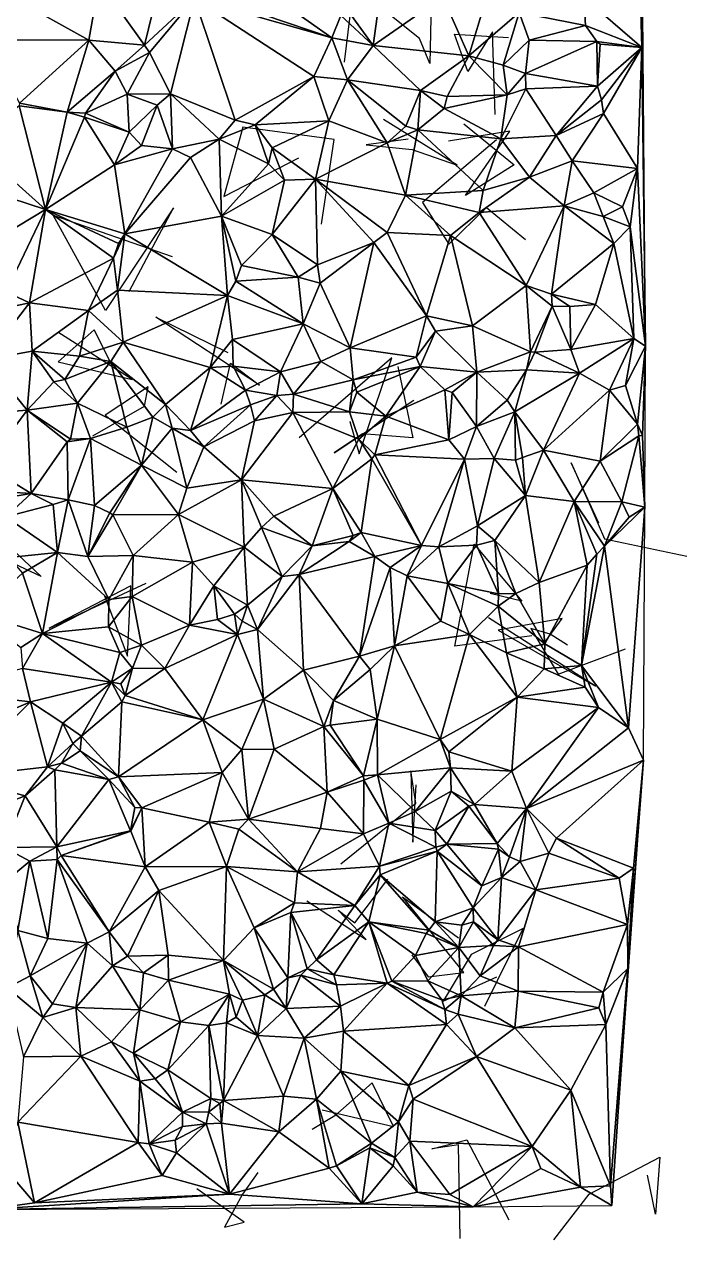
# Model space of a CAD drawing. Header units: metres. Extents: x -15 to 15.6, y -15.7 to 15.2.
# Drawn here: x 4.88 to 15.61, y -15.43 to 4.28 of the extents above; entities that cross this region are included whole.
import ezdxf

# ---------------------------------------------------------------- set-up
doc = ezdxf.new("R2010")
doc.units = ezdxf.units.M
doc.layers.add('CRACKS', color=1, linetype='Continuous')
doc.layers.add('STREET_MESH', color=7, linetype='Continuous')

msp = doc.modelspace()

# ---------------------------------------------------------------- linework, layer by layer
at = {"layer": 'CRACKS'}
for points in [[(11.484, 5.126, 0.1), (11.452, 3.638, 0.1), (11.285, 4.045, 0.1), (10.212, 4.908, 0.1), (10.061, 3.662, 0.1)], [(12.513, 2.813, 0.1), (12.467, 4.152, 0.1), (12.068, 3.511, 0.1), (11.854, 4.115, 0.1), (12.724, 4.061, 0.1)], [(9.695, 1.036, 0.1), (9.9, 2.41, 0.1), (8.422, 2.608, 0.1), (8.113, 1.481, 0.1), (9.33, 2.113, 0.1)], [(11.102, 2.415, 0.1), (10.422, 2.32, 0.1), (11.166, 2.245, 0.1), (11.892, 1.99, 0.1), (10.703, 2.73, 0.1)], [(12.005, 2.663, 0.1), (12.817, 1.998, 0.1), (12.028, 1.5, 0.1), (12.747, 2.544, 0.1), (11.754, 2.383, 0.1)], [(12.532, 2.402, 0.1), (11.332, 1.386, 0.1), (11.757, 0.713, 0.1), (12.368, 1.303, 0.1), (13, 0.785, 0.1)], [(6.577, -0.056, 0.1), (7.295, 1.302, 0.1), (6.194, -0.365, 0.1), (5.348, 1.18, 0.1), (7.275, 0.512, 0.1)], [(8.067, -1.884, 0.1), (8.222, -1.22, 0.1), (8.692, -1.577, 0.1), (7.011, -0.474, 0.1), (8.18, -1.049, 0.1)], [(6.31, -1.267, 0.1), (6.01, -0.679, 0.1), (5.428, -1.2, 0.1), (6.627, -1.482, 0.1), (5.425, -0.714, 0.1)], [(10.171, -2.187, 0.1), (10.157, -2.165, 0.1), (10.304, -2.691, 0.1), (10.837, -1.133, 0.1), (9.334, -2.43, 0.1)], [(10.934, -1.271, 0.1), (11.175, -2.431, 0.1), (10.361, -2.367, 0.1), (9.902, -2.672, 0.1), (11.19, -1.819, 0.1)], [(5.991, -2.399, 0.1), (6.825, -1.917, 0.1), (6.888, -1.605, 0.1), (6.187, -2.06, 0.1), (7.353, -2.988, 0.1)], [(14.193, -3.814, 0.1), (13.741, -2.833, 0.1), (14.079, -3.592, 0.1), (14.281, -4.07, 0.1), (15.615, -4.348, 0.1)], [(3.991, -3.16, 0.1), (3.764, -3.378, 0.1), (5.153, -4.678, 0.1), (3.663, -3.982, 0.1), (3.351, -3.916, 0.1)], [(13.106, -5.642, 0.1), (11.856, -5.809, 0.1), (12.172, -4.155, 0.1), (12.945, -5.079, 0.1), (12.432, -4.956, 0.1)], [(6.181, -4.995, 0.1), (6.55, -5.969, 0.1), (6.606, -4.828, 0.1), (5.283, -5.518, 0.1), (6.856, -4.788, 0.1)], [(13.278, -5.796, 0.1), (13.599, -5.358, 0.1), (12.557, -5.549, 0.1), (14.138, -6.459, 0.1), (12.402, -5.347, 0.1)], [(13.683, -5.794, 0.1), (13.403, -5.612, 0.1), (13.086, -5.521, 0.1), (13.533, -6.264, 0.1), (14.621, -5.852, 0.1)], [(10.011, -9.341, 0.1), (11.223, -8.356, 0.1), (11.142, -7.828, 0.1), (11.178, -8.989, 0.1), (11.229, -8.06, 0.1)], [(9.46, -9.939, 0.1), (10.422, -10.564, 0.1), (9.965, -10.089, 0.1), (10.234, -10.297, 0.1), (10.771, -9.588, 0.1)], [(11.16, -10.817, 0.1), (11.423, -11.173, 0.1), (12.002, -11.1, 0.1), (11.009, -9.876, 0.1), (11.918, -10.538, 0.1)], [(12.344, -11.649, 0.1), (12.965, -10.389, 0.1), (12.123, -10.808, 0.1), (11.668, -11.566, 0.1), (12.539, -11.17, 0.1)], [(9.704, -13.326, 0.1), (10.864, -13.597, 0.1), (10.519, -12.89, 0.1), (9.912, -13.427, 0.1), (9.546, -13.649, 0.1)], [(11.941, -15.416, 0.1), (11.915, -13.894, 0.1), (11.486, -13.959, 0.1), (12.052, -13.814, 0.1), (12.73, -15.11, 0.1)], [(13.461, -15.434, 0.1), (14.034, -14.697, 0.1), (15.181, -14.097, 0.1), (15.108, -15.022, 0.1), (14.977, -14.386, 0.1)], [(8.662, -14.342, 0.1), (8.413, -14.697, 0.1), (8.122, -15.232, 0.1), (8.443, -15.148, 0.1), (7.674, -14.607, 0.1)]]:
    msp.add_polyline3d(points, dxfattribs=at)
at = {"layer": 'STREET_MESH'}
for points in [[(14.886, 3.901), (14.838, 12.644), (14.825, 6.247)], [(14.838, 12.644), (14.886, 3.901), (14.947, -0.944)], [(13.95, 4.718), (14.886, 3.901), (14.825, 6.247)], [(7.66, 4.808), (9.865, 4.057), (7.944, 5.415)], [(9.865, 4.057), (10.009, 4.417), (7.944, 5.415)], [(6.091, 4.973), (4.421, 4.856), (5.926, 4.021)], [(6.825, 3.939), (6.091, 4.973), (5.926, 4.021)], [(7.079, 4.981), (6.091, 4.973), (6.825, 3.939)], [(7.64, 4.692), (7.079, 4.981), (6.825, 3.939)], [(12.451, 4.981), (11.662, 4.722), (12.084, 3.767)], [(12.898, 4.468), (12.451, 4.981), (12.084, 3.767)], [(4.421, 4.856), (4.241, 4.025), (5.926, 4.021)], [(7.64, 4.692), (9.865, 4.057), (7.66, 4.808)], [(6.907, 3.817), (7.64, 4.692), (6.825, 3.939)], [(7.64, 4.692), (6.907, 3.817), (7.247, 3.146)], [(7.64, 4.692), (7.247, 3.146), (8.298, 2.72)], [(9.573, 3.431), (7.64, 4.692), (8.298, 2.72)], [(7.64, 4.692), (9.573, 3.431), (9.865, 4.057)], [(10.599, 4.404), (10.535, 3.93), (11.662, 4.722)], [(11.662, 4.722), (10.535, 3.93), (12.084, 3.767)], [(13.95, 4.718), (12.898, 4.468), (13.972, 4.255)], [(13.95, 4.718), (13.972, 4.255), (14.886, 3.901)], [(10.535, 3.93), (10.009, 4.417), (9.865, 4.057)], [(10.009, 4.417), (10.535, 3.93), (10.135, 4.483)], [(10.535, 3.93), (10.599, 4.404), (10.135, 4.483)], [(12.641, 3.613), (12.898, 4.468), (12.084, 3.767)], [(12.898, 4.468), (12.641, 3.613), (13.062, 4.019)], [(12.898, 4.468), (13.062, 4.019), (13.972, 4.255)], [(13.062, 4.019), (14.156, 3.999), (13.972, 4.255)], [(13.972, 4.255), (14.156, 3.999), (14.886, 3.901)], [(5.926, 4.021), (4.241, 4.025), (4.803, 2.999)], [(5.575, 2.852), (5.926, 4.021), (4.803, 2.999)], [(5.575, 2.852), (6.35, 3.518), (5.926, 4.021)], [(6.35, 3.518), (6.825, 3.939), (5.926, 4.021)], [(9.573, 3.431), (10.116, 3.377), (9.865, 4.057)], [(10.116, 3.377), (10.535, 3.93), (9.865, 4.057)], [(13.062, 4.019), (12.641, 3.613), (13.004, 3.478)], [(14.156, 3.999), (13.062, 4.019), (13.004, 3.478)], [(14.17, 3.272), (14.156, 3.999), (13.004, 3.478)], [(14.156, 3.999), (14.211, 3.954), (14.886, 3.901)], [(14.211, 3.954), (14.156, 3.999), (14.17, 3.272)], [(14.211, 3.954), (14.17, 3.272), (14.886, 3.901)], [(6.35, 3.518), (6.907, 3.817), (6.825, 3.939)], [(6.907, 3.817), (6.35, 3.518), (6.545, 3.143)], [(7.247, 3.146), (6.907, 3.817), (6.545, 3.143)], [(10.535, 3.93), (10.116, 3.377), (11.301, 3.202)], [(10.535, 3.93), (11.301, 3.202), (12.084, 3.767)], [(11.301, 3.202), (11.734, 3.105), (12.084, 3.767)], [(11.734, 3.105), (12.704, 3.131), (12.084, 3.767)], [(12.704, 3.131), (12.641, 3.613), (12.084, 3.767)], [(14.17, 3.272), (14.236, 3.053), (14.886, 3.901)], [(14.236, 3.053), (14.269, 2.827), (14.886, 3.901)], [(14.886, 3.901), (14.269, 2.827), (14.82, 1.94)], [(14.886, 3.901), (14.82, 1.94), (14.947, -0.944)], [(12.641, 3.613), (12.704, 3.131), (13.004, 3.478)], [(5.575, 2.852), (5.87, 2.834), (6.35, 3.518)], [(6.35, 3.518), (5.87, 2.834), (6.545, 3.143)], [(8.622, 2.644), (9.573, 3.431), (8.298, 2.72)], [(8.622, 2.644), (9.816, 2.71), (9.573, 3.431)], [(9.816, 2.71), (10.116, 3.377), (9.573, 3.431)], [(9.816, 2.71), (10.759, 2.356), (10.116, 3.377)], [(10.116, 3.377), (11.065, 2.625), (11.301, 3.202)], [(10.759, 2.356), (11.065, 2.625), (10.116, 3.377)], [(12.704, 3.131), (13.006, 3.228), (13.004, 3.478)], [(13.006, 3.228), (14.17, 3.272), (13.004, 3.478)], [(11.065, 2.625), (11.257, 2.563), (11.301, 3.202)], [(11.257, 2.563), (11.684, 2.912), (11.301, 3.202)], [(11.684, 2.912), (11.734, 3.105), (11.301, 3.202)], [(13.006, 3.228), (12.704, 3.131), (12.602, 2.417)], [(13.5, 2.474), (13.006, 3.228), (12.602, 2.417)], [(14.17, 3.272), (13.006, 3.228), (13.5, 2.474)], [(14.17, 3.272), (13.5, 2.474), (14.236, 3.053)], [(4.794, 2.952), (5.575, 2.852), (4.803, 2.999)], [(5.87, 2.834), (6.578, 2.526), (6.545, 3.143)], [(7.031, 2.964), (7.247, 3.146), (6.545, 3.143)], [(6.578, 2.526), (7.031, 2.964), (6.545, 3.143)], [(6.781, 2.311), (7.031, 2.964), (6.578, 2.526)], [(7.031, 2.964), (6.781, 2.311), (7.279, 2.257)], [(7.247, 3.146), (7.031, 2.964), (7.279, 2.257)], [(7.247, 3.146), (7.279, 2.257), (8.037, 2.413)], [(8.298, 2.72), (7.247, 3.146), (8.037, 2.413)], [(12.704, 3.131), (11.684, 2.912), (12.602, 2.417)], [(11.734, 3.105), (11.684, 2.912), (12.704, 3.131)], [(13.5, 2.474), (14.269, 2.827), (14.236, 3.053)], [(4.794, 2.952), (4.038, 2.331), (5.221, 1.274)], [(5.575, 2.852), (4.794, 2.952), (5.221, 1.274)], [(5.854, 2.769), (5.575, 2.852), (5.221, 1.274)], [(6.342, 1.996), (5.854, 2.769), (5.221, 1.274)], [(5.87, 2.834), (5.575, 2.852), (5.854, 2.769)], [(5.87, 2.834), (5.854, 2.769), (6.578, 2.526)], [(5.854, 2.769), (6.342, 1.996), (6.578, 2.526)], [(11.684, 2.912), (11.257, 2.563), (12.602, 2.417)], [(13.5, 2.474), (13.76, 2.063), (14.269, 2.827)], [(14.269, 2.827), (13.76, 2.063), (14.82, 1.94)], [(8.622, 2.644), (8.298, 2.72), (8.037, 2.413)], [(8.835, 2.012), (8.622, 2.644), (8.037, 2.413)], [(9.816, 2.71), (8.622, 2.644), (8.895, 2.275)], [(8.895, 2.275), (8.622, 2.644), (8.835, 2.012)], [(9.601, 1.767), (9.816, 2.71), (8.895, 2.275)], [(9.816, 2.71), (9.601, 1.767), (10.759, 2.356)], [(11.257, 2.563), (11.065, 2.625), (10.759, 2.356)], [(11.057, 1.507), (11.257, 2.563), (10.759, 2.356)], [(11.257, 2.563), (11.057, 1.507), (12.316, 1.579)], [(11.257, 2.563), (12.316, 1.579), (12.602, 2.417)], [(6.342, 1.996), (6.781, 2.311), (6.578, 2.526)], [(7.279, 2.257), (7.573, 2.116), (8.037, 2.413)], [(7.573, 2.116), (8.076, 1.165), (8.037, 2.413)], [(8.076, 1.165), (8.835, 2.012), (8.037, 2.413)], [(12.316, 1.579), (13.066, 1.797), (12.602, 2.417)], [(13.066, 1.797), (13.5, 2.474), (12.602, 2.417)], [(13.76, 2.063), (13.5, 2.474), (13.066, 1.797)], [(4.038, 2.331), (3.515, 1.832), (5.221, 1.274)], [(6.781, 2.311), (6.342, 1.996), (7.279, 2.257)], [(7.279, 2.257), (6.342, 1.996), (6.506, 0.878)], [(7.573, 2.116), (7.279, 2.257), (6.506, 0.878)], [(9.094, 1.751), (8.895, 2.275), (8.835, 2.012)], [(9.094, 1.751), (9.601, 1.767), (8.895, 2.275)], [(9.601, 1.767), (11.057, 1.507), (10.759, 2.356)], [(6.506, 0.878), (6.342, 1.996), (5.221, 1.274)], [(8.076, 1.165), (7.573, 2.116), (6.506, 0.878)], [(8.076, 1.165), (9.094, 1.751), (8.835, 2.012)], [(13.76, 2.063), (13.066, 1.797), (13.631, 1.331)], [(14.11, 1.541), (13.76, 2.063), (13.631, 1.331)], [(13.76, 2.063), (14.11, 1.541), (14.82, 1.94)], [(3.515, 1.832), (4.108, 0.602), (5.221, 1.274)], [(13.631, 1.331), (13.066, 1.797), (12.25, 1.223)], [(13.066, 1.797), (12.316, 1.579), (12.25, 1.223)], [(14.11, 1.541), (14.576, 1.317), (14.82, 1.94)], [(14.576, 1.317), (14.697, 0.989), (14.82, 1.94)], [(14.82, 1.94), (14.697, 0.989), (14.947, -0.944)], [(9.094, 1.751), (8.076, 1.165), (8.897, 0.865)], [(9.633, 0.373), (9.601, 1.767), (8.897, 0.865)], [(9.601, 1.767), (9.094, 1.751), (8.897, 0.865)], [(11.057, 1.507), (9.601, 1.767), (10.758, 0.901)], [(9.601, 1.767), (10.543, 0.74), (10.758, 0.901)], [(10.543, 0.74), (9.601, 1.767), (9.633, 0.373)], [(12.316, 1.579), (11.057, 1.507), (12.25, 1.223)], [(11.788, 0.85), (11.057, 1.507), (10.758, 0.901)], [(11.057, 1.507), (11.788, 0.85), (12.25, 1.223)], [(14.263, 1.161), (14.11, 1.541), (13.631, 1.331)], [(14.11, 1.541), (14.263, 1.161), (14.576, 1.317)], [(4.108, 0.602), (4.585, -0.06), (5.221, 1.274)], [(4.585, -0.06), (4.962, -0.241), (5.221, 1.274)], [(4.962, -0.241), (6.323, 0.483), (5.221, 1.274)], [(6.404, 0.722), (6.506, 0.878), (5.221, 1.274)], [(6.323, 0.483), (6.404, 0.722), (5.221, 1.274)], [(11.788, 0.85), (13.011, 0.042), (12.25, 1.223)], [(13.011, 0.042), (13.631, 1.331), (12.25, 1.223)], [(13.011, 0.042), (13.423, -0.102), (13.631, 1.331)], [(13.423, -0.102), (14.436, 0.72), (13.631, 1.331)], [(14.436, 0.72), (14.263, 1.161), (13.631, 1.331)], [(14.263, 1.161), (14.697, 0.989), (14.576, 1.317)], [(8.172, -0.121), (8.076, 1.165), (6.506, 0.878)], [(8.076, 1.165), (8.309, 0.111), (8.4, 0.365)], [(8.897, 0.865), (8.076, 1.165), (8.4, 0.365)], [(8.309, 0.111), (8.076, 1.165), (8.172, -0.121)], [(14.697, 0.989), (14.263, 1.161), (14.436, 0.72)], [(14.76, -0.817), (14.697, 0.989), (14.436, 0.72)], [(14.697, 0.989), (14.76, -0.817), (14.947, -0.944)], [(6.323, 0.483), (6.387, -0.033), (6.506, 0.878)], [(6.404, 0.722), (6.323, 0.483), (6.506, 0.878)], [(6.387, -0.033), (8.172, -0.121), (6.506, 0.878)], [(9.32, 0.177), (8.897, 0.865), (8.4, 0.365)], [(9.32, 0.177), (9.633, 0.373), (8.897, 0.865)], [(10.543, 0.74), (11.398, -0.451), (10.758, 0.901)], [(11.398, -0.451), (11.788, 0.85), (10.758, 0.901)], [(11.788, 0.85), (11.398, -0.451), (12.144, -0.614)], [(13.011, 0.042), (11.788, 0.85), (12.144, -0.614)], [(10.543, 0.74), (9.633, 0.373), (9.675, 0.078)], [(10.543, 0.74), (9.675, 0.078), (10.159, -0.973)], [(11.398, -0.451), (10.543, 0.74), (10.159, -0.973)], [(13.423, -0.102), (14.139, -0.27), (14.436, 0.72)], [(14.139, -0.27), (14.76, -0.817), (14.436, 0.72)], [(5.922, -0.367), (6.323, 0.483), (4.962, -0.241)], [(6.387, -0.033), (6.323, 0.483), (5.922, -0.367)], [(8.309, 0.111), (9.32, 0.177), (8.4, 0.365)], [(9.633, 0.373), (9.32, 0.177), (9.675, 0.078)], [(8.309, 0.111), (8.172, -0.121), (9.399, -0.579)], [(9.32, 0.177), (8.309, 0.111), (9.399, -0.579)], [(9.32, 0.177), (9.399, -0.579), (9.675, 0.078)], [(9.675, 0.078), (9.399, -0.579), (10.159, -0.973)], [(13.085, -1.033), (13.011, 0.042), (12.144, -0.614)], [(13.434, -0.295), (13.423, -0.102), (13.011, 0.042)], [(13.085, -1.033), (13.434, -0.295), (13.011, 0.042)], [(4.585, -0.06), (4, -0.445), (4.962, -0.241)], [(6.387, -0.033), (5.922, -0.367), (6.48, -0.881)], [(8.172, -0.121), (6.387, -0.033), (6.48, -0.881)], [(7.89, -1.292), (8.172, -0.121), (6.48, -0.881)], [(8.172, -0.121), (7.89, -1.292), (8.252, -0.837)], [(9.399, -0.579), (8.172, -0.121), (8.252, -0.837)], [(13.72, -0.299), (14.139, -0.27), (13.423, -0.102)], [(13.434, -0.295), (13.72, -0.299), (13.423, -0.102)], [(4, -0.445), (4.257, -1.158), (4.962, -0.241)], [(4.257, -1.158), (5.008, -1.026), (4.962, -0.241)], [(5.008, -1.026), (5.922, -0.367), (4.962, -0.241)], [(5.922, -0.367), (5.008, -1.026), (5.772, -1.104)], [(5.922, -0.367), (5.772, -1.104), (6.48, -0.881)], [(13.434, -0.295), (13.085, -1.033), (13.151, -1.04)], [(13.739, -0.997), (13.434, -0.295), (13.151, -1.04)], [(13.72, -0.299), (13.434, -0.295), (13.739, -0.997)], [(13.72, -0.299), (13.739, -0.997), (14.139, -0.27)], [(13.739, -0.997), (14.76, -0.817), (14.139, -0.27)], [(9.029, -1.36), (9.399, -0.579), (8.252, -0.837)], [(9.029, -1.36), (9.683, -1.19), (9.399, -0.579)], [(9.399, -0.579), (9.683, -1.19), (10.159, -0.973)], [(11.232, -1.122), (11.398, -0.451), (10.159, -0.973)], [(11.232, -1.122), (11.546, -0.7), (11.398, -0.451)], [(11.398, -0.451), (11.546, -0.7), (12.144, -0.614)], [(11.232, -1.122), (11.297, -1.273), (11.546, -0.7)], [(11.546, -0.7), (11.297, -1.273), (12.212, -1.363)], [(11.546, -0.7), (12.212, -1.363), (12.144, -0.614)], [(12.212, -1.363), (13.085, -1.033), (12.144, -0.614)], [(5.772, -1.104), (6.283, -1.195), (6.48, -0.881)], [(6.283, -1.195), (7.165, -1.89), (6.48, -0.881)], [(7.165, -1.89), (7.89, -1.292), (6.48, -0.881)], [(7.89, -1.292), (8.263, -1.27), (8.252, -0.837)], [(8.263, -1.27), (9.029, -1.36), (8.252, -0.837)], [(9.683, -1.19), (10.21, -1.489), (10.159, -0.973)], [(10.21, -1.489), (11.232, -1.122), (10.159, -0.973)], [(13.739, -0.997), (13.878, -1.383), (14.76, -0.817)], [(13.878, -1.383), (14.366, -1.656), (14.76, -0.817)], [(14.76, -0.817), (14.366, -1.656), (14.623, -1.58)], [(14.76, -0.817), (14.623, -1.58), (14.947, -0.944)], [(14.623, -1.58), (14.817, -2.21), (14.947, -0.944)], [(14.817, -2.21), (14.898, -2.391), (14.947, -0.944)], [(14.898, -2.391), (14.937, -3.552), (14.947, -0.944)], [(5.008, -1.026), (4.257, -1.158), (4.925, -1.98)], [(4.925, -1.98), (4.257, -1.158), (4.435, -2.019)], [(5.008, -1.026), (4.925, -1.98), (5.36, -1.521)], [(5.538, -1.485), (5.008, -1.026), (5.36, -1.521)], [(5.008, -1.026), (5.538, -1.485), (5.772, -1.104)], [(5.772, -1.104), (5.538, -1.485), (6.283, -1.195)], [(11.232, -1.122), (10.21, -1.489), (11.297, -1.273)], [(13.016, -1.325), (13.085, -1.033), (12.212, -1.363)], [(13.085, -1.033), (13.016, -1.325), (13.151, -1.04)], [(13.016, -1.325), (13.878, -1.383), (13.151, -1.04)], [(13.878, -1.383), (13.739, -0.997), (13.151, -1.04)], [(6.283, -1.195), (5.538, -1.485), (5.74, -1.87)], [(6.541, -2.258), (6.283, -1.195), (5.74, -1.87)], [(6.283, -1.195), (6.963, -2.096), (7.165, -1.89)], [(6.541, -2.258), (6.963, -2.096), (6.283, -1.195)], [(7.575, -2.311), (7.89, -1.292), (7.165, -1.89)], [(7.89, -1.292), (7.575, -2.311), (8.462, -1.655)], [(8.263, -1.27), (7.89, -1.292), (8.462, -1.655)], [(9.029, -1.36), (8.263, -1.27), (8.462, -1.655)], [(8.97, -1.745), (9.029, -1.36), (8.462, -1.655)], [(9.029, -1.36), (8.97, -1.745), (9.244, -1.721)], [(9.683, -1.19), (9.029, -1.36), (9.244, -1.721)], [(10.21, -1.489), (9.683, -1.19), (9.244, -1.721)], [(10.21, -1.489), (10.271, -1.691), (11.297, -1.273)], [(10.271, -1.691), (10.741, -2.081), (11.297, -1.273)], [(10.741, -2.081), (11.694, -1.652), (11.297, -1.273)], [(11.297, -1.273), (11.694, -1.652), (12.212, -1.363)], [(11.694, -1.652), (11.814, -1.693), (12.212, -1.363)], [(11.814, -1.693), (12.206, -2.244), (12.212, -1.363)], [(12.206, -2.244), (12.704, -1.818), (12.212, -1.363)], [(12.704, -1.818), (13.016, -1.325), (12.212, -1.363)], [(13.016, -1.325), (12.704, -1.818), (12.827, -2.011)], [(13.878, -1.383), (13.016, -1.325), (12.827, -2.011)], [(5.36, -1.521), (4.925, -1.98), (5.74, -1.87)], [(5.538, -1.485), (5.36, -1.521), (5.74, -1.87)], [(10.21, -1.489), (9.244, -1.721), (10.149, -2.006)], [(10.271, -1.691), (10.21, -1.489), (10.149, -2.006)], [(13.296, -2.631), (13.878, -1.383), (12.827, -2.011)], [(14.366, -1.656), (13.878, -1.383), (13.296, -2.631)], [(7.575, -2.311), (8.546, -1.893), (8.462, -1.655)], [(8.546, -1.893), (8.97, -1.745), (8.462, -1.655)], [(8.97, -1.745), (8.546, -1.893), (8.608, -2.153)], [(9.23, -2.019), (8.97, -1.745), (8.608, -2.153)], [(8.97, -1.745), (9.23, -2.019), (9.244, -1.721)], [(9.244, -1.721), (9.23, -2.019), (10.149, -2.006)], [(10.741, -2.081), (10.271, -1.691), (10.149, -2.006)], [(11.694, -1.652), (10.741, -2.081), (11.759, -2.461)], [(11.814, -1.693), (11.694, -1.652), (11.759, -2.461)], [(12.206, -2.244), (11.814, -1.693), (11.759, -2.461)], [(14.366, -1.656), (13.296, -2.631), (14.211, -2.808)], [(14.817, -2.21), (14.366, -1.656), (14.211, -2.808)], [(14.366, -1.656), (14.817, -2.21), (14.623, -1.58)], [(4.925, -1.98), (5.626, -2.451), (5.74, -1.87)], [(5.626, -2.451), (5.953, -2.442), (5.74, -1.87)], [(5.953, -2.442), (6.541, -2.258), (5.74, -1.87)], [(6.963, -2.096), (7.275, -2.272), (7.165, -1.89)], [(7.275, -2.272), (7.575, -2.311), (7.165, -1.89)], [(7.575, -2.311), (7.79, -2.578), (8.546, -1.893)], [(8.546, -1.893), (7.79, -2.578), (8.608, -2.153)], [(12.704, -1.818), (12.206, -2.244), (12.827, -2.011)], [(4.254, -2.878), (4.925, -1.98), (4.435, -2.019)], [(4.254, -2.878), (4.99, -3.332), (4.925, -1.98)], [(4.925, -1.98), (4.99, -3.332), (5.573, -2.494)], [(5.626, -2.451), (4.925, -1.98), (5.573, -2.494)], [(6.963, -2.096), (6.541, -2.258), (6.776, -2.871)], [(7.275, -2.272), (6.963, -2.096), (6.776, -2.871)], [(7.79, -2.578), (8.4, -3.111), (8.608, -2.153)], [(8.4, -3.111), (9.23, -2.019), (8.608, -2.153)], [(9.23, -2.019), (8.4, -3.111), (9.88, -3.251)], [(10.149, -2.006), (9.23, -2.019), (10.299, -2.453)], [(9.23, -2.019), (9.88, -3.251), (10.299, -2.453)], [(10.741, -2.081), (10.149, -2.006), (10.299, -2.453)], [(10.56, -2.708), (10.741, -2.081), (10.299, -2.453)], [(10.741, -2.081), (10.56, -2.708), (11.759, -2.461)], [(12.206, -2.244), (12.494, -2.766), (12.827, -2.011)], [(12.494, -2.766), (12.838, -2.795), (12.827, -2.011)], [(12.955, -2.749), (13.296, -2.631), (12.827, -2.011)], [(12.838, -2.795), (12.955, -2.749), (12.827, -2.011)], [(6.541, -2.258), (5.953, -2.442), (6.776, -2.871)], [(7.514, -3.248), (7.275, -2.272), (6.776, -2.871)], [(7.275, -2.272), (7.79, -2.578), (7.575, -2.311)], [(7.514, -3.248), (7.79, -2.578), (7.275, -2.272)], [(12.013, -2.778), (12.206, -2.244), (11.759, -2.461)], [(12.206, -2.244), (12.013, -2.778), (12.494, -2.766)], [(14.837, -2.398), (14.817, -2.21), (14.211, -2.808)], [(14.817, -2.21), (14.837, -2.398), (14.898, -2.391)], [(4.99, -3.332), (5.591, -3.438), (5.573, -2.494)], [(5.953, -2.442), (5.626, -2.451), (5.573, -2.494)], [(5.591, -3.438), (5.953, -2.442), (5.573, -2.494)], [(5.953, -2.442), (5.591, -3.438), (6.017, -3.526)], [(5.953, -2.442), (6.017, -3.526), (6.776, -2.871)], [(9.88, -3.251), (10.509, -2.772), (10.299, -2.453)], [(10.509, -2.772), (10.56, -2.708), (10.299, -2.453)], [(10.56, -2.708), (12.013, -2.778), (11.759, -2.461)], [(14.562, -3.47), (14.837, -2.398), (14.211, -2.808)], [(14.837, -2.398), (14.562, -3.47), (14.937, -3.552)], [(14.898, -2.391), (14.837, -2.398), (14.937, -3.552)], [(7.79, -2.578), (7.514, -3.248), (8.4, -3.111)], [(11.314, -4.177), (10.56, -2.708), (10.509, -2.772)], [(12.013, -2.778), (10.56, -2.708), (11.314, -4.177)], [(12.955, -2.749), (12.838, -2.795), (13.001, -3.368)], [(13.296, -2.631), (12.955, -2.749), (13.001, -3.368)], [(13.789, -3.465), (13.296, -2.631), (13.001, -3.368)], [(13.296, -2.631), (13.789, -3.465), (14.211, -2.808)], [(4.254, -2.878), (4.64, -3.312), (4.99, -3.332)], [(6.017, -3.526), (6.266, -3.645), (6.776, -2.871)], [(6.266, -3.645), (6.314, -3.68), (6.776, -2.871)], [(6.314, -3.68), (7.376, -3.674), (6.776, -2.871)], [(7.376, -3.674), (7.514, -3.248), (6.776, -2.871)], [(10.509, -2.772), (9.88, -3.251), (10.34, -3.968)], [(11.314, -4.177), (10.509, -2.772), (10.34, -3.968)], [(11.595, -4.199), (12.013, -2.778), (11.314, -4.177)], [(12.226, -3.856), (12.013, -2.778), (11.595, -4.199)], [(12.013, -2.778), (12.226, -3.856), (12.494, -2.766)], [(12.494, -2.766), (12.226, -3.856), (13.001, -3.368)], [(12.838, -2.795), (12.494, -2.766), (13.001, -3.368)], [(13.789, -3.465), (14.562, -3.47), (14.211, -2.808)], [(7.376, -3.674), (8.44, -4.204), (8.4, -3.111)], [(7.514, -3.248), (7.376, -3.674), (8.4, -3.111)], [(8.4, -3.111), (8.44, -4.204), (8.723, -3.883)], [(8.4, -3.111), (8.925, -3.702), (9.88, -3.251)], [(8.925, -3.702), (8.4, -3.111), (8.723, -3.883)], [(4.64, -3.312), (4.565, -3.404), (4.99, -3.332)], [(4.565, -3.404), (4.582, -3.71), (4.99, -3.332)], [(4.582, -3.71), (5.346, -3.509), (4.99, -3.332)], [(5.346, -3.509), (5.591, -3.438), (4.99, -3.332)], [(8.925, -3.702), (9.545, -4.182), (9.88, -3.251)], [(9.545, -4.182), (10.211, -4.014), (9.88, -3.251)], [(9.88, -3.251), (10.211, -4.014), (10.34, -3.968)], [(5.416, -4.291), (5.346, -3.509), (4.582, -3.71)], [(5.416, -4.291), (5.591, -3.438), (5.346, -3.509)], [(5.591, -3.438), (5.416, -4.291), (5.906, -4.352)], [(5.591, -3.438), (5.906, -4.352), (6.017, -3.526)], [(5.906, -4.352), (6.266, -3.645), (6.017, -3.526)], [(12.226, -3.856), (12.507, -4.097), (13.001, -3.368)], [(13.001, -3.368), (12.507, -4.097), (13.224, -4.776)], [(13.789, -3.465), (13.001, -3.368), (13.224, -4.776)], [(14.001, -4.495), (13.789, -3.465), (13.224, -4.776)], [(14.16, -4.318), (13.789, -3.465), (14.001, -4.495)], [(13.789, -3.465), (14.283, -4.185), (14.562, -3.47)], [(14.283, -4.185), (13.789, -3.465), (14.16, -4.318)], [(14.562, -3.47), (14.283, -4.185), (14.68, -3.718)], [(14.937, -3.552), (14.562, -3.47), (14.68, -3.718)], [(4.627, -4.372), (5.416, -4.291), (4.582, -3.71)], [(6.314, -3.68), (6.266, -3.645), (5.906, -4.352)], [(6.644, -4.336), (6.314, -3.68), (5.906, -4.352)], [(7.376, -3.674), (6.314, -3.68), (6.644, -4.336)], [(7.604, -4.446), (7.376, -3.674), (6.644, -4.336)], [(7.376, -3.674), (7.604, -4.446), (8.44, -4.204)], [(9.545, -4.182), (8.925, -3.702), (8.723, -3.883)], [(14.283, -4.185), (14.937, -3.552), (14.68, -3.718)], [(14.283, -4.185), (14.674, -7.133), (14.937, -3.552)], [(14.937, -3.552), (14.674, -7.133), (14.916, -7.659)], [(8.44, -4.204), (9.058, -4.681), (8.723, -3.883)], [(9.058, -4.681), (9.545, -4.182), (8.723, -3.883)], [(12.206, -4.169), (12.226, -3.856), (11.595, -4.199)], [(12.206, -4.169), (12.507, -4.097), (12.226, -3.856)], [(10.562, -4.356), (10.143, -4.112), (9.336, -4.647)], [(10.143, -4.112), (9.545, -4.182), (9.336, -4.647)], [(10.211, -4.014), (9.545, -4.182), (10.143, -4.112)], [(10.143, -4.112), (10.562, -4.356), (10.34, -3.968)], [(10.211, -4.014), (10.143, -4.112), (10.34, -3.968)], [(10.562, -4.356), (11.314, -4.177), (10.34, -3.968)], [(12.206, -4.169), (12.563, -4.959), (12.507, -4.097)], [(12.507, -4.097), (12.845, -4.956), (13.224, -4.776)], [(12.507, -4.097), (12.563, -4.959), (12.845, -4.956)], [(4.627, -4.372), (4.852, -4.627), (5.416, -4.291)], [(5.416, -4.291), (4.852, -4.627), (5.174, -5.604)], [(6.247, -5.054), (5.416, -4.291), (5.174, -5.604)], [(5.416, -4.291), (6.247, -5.054), (5.906, -4.352)], [(6.247, -5.054), (6.644, -4.336), (5.906, -4.352)], [(6.247, -5.054), (6.625, -5.001), (6.644, -4.336)], [(6.625, -5.001), (7.604, -4.446), (6.644, -4.336)], [(8.44, -4.204), (7.604, -4.446), (7.95, -4.828)], [(8.495, -5.145), (8.44, -4.204), (7.95, -4.828)], [(9.058, -4.681), (8.44, -4.204), (8.495, -5.145)], [(9.545, -4.182), (9.058, -4.681), (9.336, -4.647)], [(10.562, -4.356), (10.807, -4.535), (11.314, -4.177)], [(10.807, -4.535), (11.086, -4.67), (11.314, -4.177)], [(11.086, -4.67), (11.595, -4.199), (11.314, -4.177)], [(11.595, -4.199), (11.086, -4.67), (11.744, -4.794)], [(12.206, -4.169), (11.595, -4.199), (11.744, -4.794)], [(12.563, -4.959), (12.206, -4.169), (11.744, -4.794)], [(14.283, -4.185), (13.909, -6.124), (14.674, -7.133)], [(13.909, -6.124), (14.283, -4.185), (14.16, -4.318)], [(13.909, -6.124), (14.16, -4.318), (14.001, -4.495)], [(7.604, -4.446), (6.625, -5.001), (7.555, -5.467)], [(7.95, -4.828), (7.604, -4.446), (7.555, -5.467)], [(10.313, -5.971), (10.562, -4.356), (9.336, -4.647)], [(10.562, -4.356), (10.313, -5.971), (10.807, -4.535)], [(13.313, -5.772), (14.001, -4.495), (13.224, -4.776)], [(13.313, -5.772), (13.909, -6.124), (14.001, -4.495)], [(5.174, -5.604), (4.852, -4.627), (4.133, -5.28)], [(9.058, -4.681), (8.495, -5.145), (8.659, -5.541)], [(8.659, -5.541), (9.403, -6.199), (9.336, -4.647)], [(9.058, -4.681), (8.659, -5.541), (9.336, -4.647)], [(9.403, -6.199), (10.313, -5.971), (9.336, -4.647)], [(10.313, -5.971), (10.878, -5.801), (10.807, -4.535)], [(10.878, -5.801), (11.086, -4.67), (10.807, -4.535)], [(11.086, -4.67), (10.878, -5.801), (11.631, -5.403)], [(11.086, -4.67), (11.631, -5.403), (11.744, -4.794)], [(8.01, -5.379), (7.95, -4.828), (7.555, -5.467)], [(8.287, -5.288), (8.495, -5.145), (7.95, -4.828)], [(8.01, -5.379), (8.287, -5.288), (7.95, -4.828)], [(11.631, -5.403), (12.096, -5.622), (11.744, -4.794)], [(12.096, -5.622), (12.559, -5.159), (11.744, -4.794)], [(12.559, -5.159), (12.563, -4.959), (11.744, -4.794)], [(12.845, -4.956), (13.313, -5.772), (13.224, -4.776)], [(6.247, -5.054), (5.174, -5.604), (6.244, -5.497)], [(6.779, -5.794), (6.625, -5.001), (6.244, -5.497)], [(6.625, -5.001), (6.247, -5.054), (6.244, -5.497)], [(6.625, -5.001), (6.779, -5.794), (7.555, -5.467)], [(13.313, -5.772), (12.845, -4.956), (12.559, -5.159)], [(12.845, -4.956), (12.563, -4.959), (12.559, -5.159)], [(4.822, -5.831), (5.174, -5.604), (4.133, -5.28)], [(8.332, -5.619), (8.287, -5.288), (8.01, -5.379)], [(8.287, -5.288), (8.41, -5.404), (8.495, -5.145)], [(8.287, -5.288), (8.332, -5.619), (8.41, -5.404)], [(8.495, -5.145), (8.41, -5.404), (8.659, -5.541)], [(12.559, -5.159), (12.096, -5.622), (12.696, -5.917)], [(13.313, -5.772), (12.559, -5.159), (12.696, -5.917)], [(5.174, -5.604), (6.428, -5.912), (6.244, -5.497)], [(6.428, -5.912), (6.779, -5.794), (6.244, -5.497)], [(6.779, -5.794), (7.155, -6.17), (7.555, -5.467)], [(7.155, -6.17), (8.332, -5.619), (7.555, -5.467)], [(8.332, -5.619), (8.01, -5.379), (7.555, -5.467)], [(8.41, -5.404), (8.332, -5.619), (8.659, -5.541)], [(10.878, -5.801), (12.096, -5.622), (11.631, -5.403)], [(5.174, -5.604), (4.822, -5.831), (4.849, -6.172)], [(5.174, -5.604), (4.849, -6.172), (6.294, -6.395)], [(6.428, -5.912), (5.174, -5.604), (6.294, -6.395)], [(8.332, -5.619), (7.155, -6.17), (7.771, -7.005)], [(8.332, -5.619), (7.771, -7.005), (8.756, -6.667)], [(8.659, -5.541), (8.332, -5.619), (8.756, -6.667)], [(9.403, -6.199), (8.659, -5.541), (8.756, -6.667)], [(12.096, -5.622), (10.878, -5.801), (11.62, -7.324)], [(12.096, -5.622), (11.62, -7.324), (12.867, -6.634)], [(12.696, -5.917), (12.096, -5.622), (12.867, -6.634)], [(6.631, -6.167), (6.428, -5.912), (6.294, -6.395)], [(6.779, -5.794), (6.428, -5.912), (6.631, -6.167)], [(7.155, -6.17), (6.779, -5.794), (6.631, -6.167)], [(10.878, -5.801), (10.313, -5.971), (10.485, -6.185)], [(10.597, -6.992), (10.878, -5.801), (10.485, -6.185)], [(10.878, -5.801), (10.597, -6.992), (11.62, -7.324)], [(13.303, -6.175), (13.313, -5.772), (12.696, -5.917)], [(13.313, -5.772), (13.303, -6.175), (13.909, -6.124)], [(10.313, -5.971), (9.403, -6.199), (9.891, -6.691)], [(10.313, -5.971), (9.891, -6.691), (10.485, -6.185)], [(13.303, -6.175), (12.696, -5.917), (12.867, -6.634)], [(4.849, -6.172), (3.465, -6.537), (4.982, -6.711)], [(4.849, -6.172), (4.982, -6.711), (6.294, -6.395)], [(6.441, -6.42), (6.631, -6.167), (6.294, -6.395)], [(6.441, -6.42), (6.516, -6.609), (6.631, -6.167)], [(6.516, -6.609), (7.155, -6.17), (6.631, -6.167)], [(7.155, -6.17), (6.516, -6.609), (7.771, -7.005)], [(9.731, -7.114), (9.403, -6.199), (8.756, -6.667)], [(9.403, -6.199), (9.731, -7.114), (9.891, -6.691)], [(9.891, -6.691), (10.597, -6.992), (10.485, -6.185)], [(13.967, -6.476), (13.303, -6.175), (12.867, -6.634)], [(13.303, -6.175), (13.967, -6.476), (13.909, -6.124)], [(13.909, -6.124), (14.184, -6.803), (14.674, -7.133)], [(13.967, -6.476), (14.184, -6.803), (13.909, -6.124)], [(4.982, -6.711), (5.502, -7.055), (6.294, -6.395)], [(5.502, -7.055), (5.804, -7.27), (6.294, -6.395)], [(5.804, -7.27), (6.46, -6.712), (6.294, -6.395)], [(6.46, -6.712), (6.516, -6.609), (6.294, -6.395)], [(6.516, -6.609), (6.441, -6.42), (6.294, -6.395)], [(14.184, -6.803), (13.967, -6.476), (12.867, -6.634)], [(3.465, -6.537), (3.303, -7.424), (4.982, -6.711)], [(6.516, -6.609), (6.46, -6.712), (7.771, -7.005)], [(7.771, -7.005), (8.402, -7.486), (8.756, -6.667)], [(8.402, -7.486), (8.929, -7.481), (8.756, -6.667)], [(8.929, -7.481), (9.731, -7.114), (8.756, -6.667)], [(9.731, -7.114), (9.834, -7.089), (9.891, -6.691)], [(9.834, -7.089), (10.597, -6.992), (9.891, -6.691)], [(11.62, -7.324), (11.759, -7.524), (12.867, -6.634)], [(11.759, -7.524), (12.779, -7.834), (12.867, -6.634)], [(12.779, -7.834), (14.184, -6.803), (12.867, -6.634)], [(3.303, -7.424), (3.745, -7.94), (4.982, -6.711)], [(3.745, -7.94), (5.255, -7.765), (4.982, -6.711)], [(5.255, -7.765), (5.502, -7.055), (4.982, -6.711)], [(6.46, -6.712), (5.804, -7.27), (6.405, -7.93)], [(6.46, -6.712), (6.405, -7.93), (7.771, -7.005)], [(13.018, -8.439), (14.184, -6.803), (12.779, -7.834)], [(14.184, -6.803), (13.018, -8.439), (14.674, -7.133)], [(5.255, -7.765), (5.663, -7.389), (5.502, -7.055)], [(5.502, -7.055), (5.663, -7.389), (5.804, -7.27)], [(6.405, -7.93), (8.086, -7.857), (7.771, -7.005)], [(8.086, -7.857), (8.402, -7.486), (7.771, -7.005)], [(10.376, -7.913), (9.834, -7.089), (9.731, -7.114)], [(9.834, -7.089), (10.376, -7.913), (10.597, -6.992)], [(10.376, -7.913), (10.604, -7.893), (10.597, -6.992)], [(10.597, -6.992), (10.604, -7.893), (11.62, -7.324)], [(5.663, -7.389), (5.787, -7.507), (5.804, -7.27)], [(5.804, -7.27), (5.787, -7.507), (6.405, -7.93)], [(9.731, -7.114), (8.929, -7.481), (9.787, -8.177)], [(10.376, -7.913), (9.731, -7.114), (9.787, -8.177)], [(14.674, -7.133), (13.018, -8.439), (14.916, -7.659)], [(5.484, -7.709), (5.663, -7.389), (5.255, -7.765)], [(5.663, -7.389), (5.484, -7.709), (5.787, -7.507)], [(8.513, -8.617), (8.402, -7.486), (8.086, -7.857)], [(8.929, -7.481), (8.402, -7.486), (8.513, -8.617)], [(9.787, -8.177), (8.929, -7.481), (8.513, -8.617)], [(10.604, -7.893), (11.784, -7.782), (11.62, -7.324)], [(11.784, -7.782), (11.759, -7.524), (11.62, -7.324)], [(5.484, -7.709), (6.247, -7.973), (5.787, -7.507)], [(5.787, -7.507), (6.247, -7.973), (6.405, -7.93)], [(11.759, -7.524), (11.784, -7.782), (12.779, -7.834)], [(13.018, -8.439), (13.507, -8.92), (14.916, -7.659)], [(13.507, -8.92), (14.75, -9.407), (14.916, -7.659)], [(14.916, -7.659), (14.659, -11.038), (14.401, -14.882)], [(14.75, -9.407), (14.659, -11.038), (14.916, -7.659)], [(5.255, -7.765), (3.745, -7.94), (4.891, -8.235)], [(5.373, -7.816), (5.255, -7.765), (4.891, -8.235)], [(5.373, -7.816), (4.891, -8.235), (5.408, -9.064)], [(5.484, -7.709), (5.255, -7.765), (5.373, -7.816)], [(6.247, -7.973), (5.484, -7.709), (5.373, -7.816)], [(6.247, -7.973), (5.373, -7.816), (5.408, -9.064)], [(6.783, -8.429), (8.086, -7.857), (6.405, -7.93)], [(6.783, -8.429), (7.874, -8.661), (8.086, -7.857)], [(7.874, -8.661), (8.513, -8.617), (8.086, -7.857)], [(10.604, -7.893), (11.215, -8.49), (11.784, -7.782)], [(11.784, -7.782), (11.215, -8.49), (11.796, -8.161)], [(12.174, -8.378), (11.784, -7.782), (11.796, -8.161)], [(11.784, -7.782), (12.174, -8.378), (12.779, -7.834)], [(12.174, -8.378), (13.018, -8.439), (12.779, -7.834)], [(3.745, -7.94), (4.443, -8.408), (4.891, -8.235)], [(6.6, -8.802), (6.247, -7.973), (5.408, -9.064)], [(6.247, -7.973), (6.668, -8.426), (6.405, -7.93)], [(6.668, -8.426), (6.247, -7.973), (6.6, -8.802)], [(6.668, -8.426), (6.783, -8.429), (6.405, -7.93)], [(10.383, -7.98), (10.376, -7.913), (9.787, -8.177)], [(10.376, -8.852), (10.383, -7.98), (9.787, -8.177)], [(10.604, -7.893), (10.376, -7.913), (10.383, -7.98)], [(10.785, -8.68), (10.383, -7.98), (10.376, -8.852)], [(10.785, -8.68), (10.604, -7.893), (10.383, -7.98)], [(11.215, -8.49), (10.604, -7.893), (10.785, -8.68)], [(4.443, -8.408), (4.557, -9.074), (4.891, -8.235)], [(4.891, -8.235), (4.557, -9.074), (5.408, -9.064)], [(9.68, -8.768), (9.787, -8.177), (8.513, -8.617)], [(9.68, -8.768), (10.376, -8.852), (9.787, -8.177)], [(11.215, -8.49), (11.539, -8.798), (11.796, -8.161)], [(11.539, -8.798), (12.083, -8.401), (11.796, -8.161)], [(12.083, -8.401), (12.174, -8.378), (11.796, -8.161)], [(6.668, -8.426), (6.6, -8.802), (6.783, -8.429)], [(6.6, -8.802), (6.605, -8.807), (6.783, -8.429)], [(6.783, -8.429), (6.605, -8.807), (6.84, -9.386)], [(7.874, -8.661), (6.783, -8.429), (6.84, -9.386)], [(11.725, -9.022), (12.083, -8.401), (11.539, -8.798)], [(12.083, -8.401), (11.725, -9.022), (12.541, -9.01)], [(12.083, -8.401), (12.541, -9.01), (12.174, -8.378)], [(12.541, -9.01), (13.018, -8.439), (12.174, -8.378)], [(12.541, -9.01), (12.743, -9.228), (13.018, -8.439)], [(12.743, -9.228), (12.917, -9.303), (13.018, -8.439)], [(13.018, -8.439), (12.917, -9.303), (13.383, -9.166)], [(13.507, -8.92), (13.018, -8.439), (13.383, -9.166)], [(8.155, -9.381), (7.874, -8.661), (6.84, -9.386)], [(8.513, -8.617), (7.874, -8.661), (8.358, -8.779)], [(8.358, -8.779), (7.874, -8.661), (8.155, -9.381)], [(8.513, -8.617), (8.358, -8.779), (9.309, -9.468)], [(9.68, -8.768), (8.513, -8.617), (9.309, -9.468)], [(11.215, -8.49), (10.785, -8.68), (11.539, -8.798)], [(5.474, -9.204), (6.6, -8.802), (5.408, -9.064)], [(5.474, -9.204), (6.605, -8.807), (6.6, -8.802)], [(6.605, -8.807), (5.474, -9.204), (6.84, -9.386)], [(8.358, -8.779), (8.155, -9.381), (9.309, -9.468)], [(10.376, -8.852), (9.68, -8.768), (9.309, -9.468)], [(10.634, -9.376), (10.376, -8.852), (9.309, -9.468)], [(10.634, -9.376), (10.785, -8.68), (10.376, -8.852)], [(10.785, -8.68), (10.634, -9.376), (11.549, -9.069)], [(11.539, -8.798), (10.785, -8.68), (11.549, -9.069)], [(11.725, -9.022), (11.539, -8.798), (11.549, -9.069)], [(4.557, -9.074), (4.967, -9.298), (5.408, -9.064)], [(4.967, -9.298), (5.41, -9.267), (5.408, -9.064)], [(5.41, -9.267), (5.474, -9.204), (5.408, -9.064)], [(11.572, -9.136), (11.725, -9.022), (11.549, -9.069)], [(11.725, -9.022), (11.572, -9.136), (12.292, -9.694)], [(11.725, -9.022), (12.565, -9.101), (12.541, -9.01)], [(12.565, -9.101), (11.725, -9.022), (12.292, -9.694)], [(12.565, -9.101), (12.743, -9.228), (12.541, -9.01)], [(14.522, -9.572), (13.507, -8.92), (13.383, -9.166)], [(13.507, -8.92), (14.522, -9.572), (14.75, -9.407)], [(4.575, -9.627), (4.967, -9.298), (4.557, -9.074)], [(6.255, -10.44), (5.474, -9.204), (5.41, -9.267)], [(5.474, -9.204), (6.255, -10.44), (6.84, -9.386)], [(10.634, -9.376), (11.572, -9.136), (11.549, -9.069)], [(11.572, -9.136), (10.634, -9.376), (10.649, -9.518)], [(11.538, -10.282), (11.572, -9.136), (10.649, -9.518)], [(12.156, -10.053), (11.572, -9.136), (11.538, -10.282)], [(11.572, -9.136), (12.156, -10.053), (12.292, -9.694)], [(12.613, -9.563), (12.565, -9.101), (12.292, -9.694)], [(12.565, -9.101), (12.613, -9.563), (12.743, -9.228)], [(12.743, -9.228), (12.613, -9.563), (12.917, -9.303)], [(12.917, -9.303), (13.167, -9.758), (13.383, -9.166)], [(13.167, -9.758), (14.522, -9.572), (13.383, -9.166)], [(4.967, -9.298), (4.575, -9.627), (4.775, -10.419)], [(5.258, -10.549), (4.967, -9.298), (4.775, -10.419)], [(4.967, -9.298), (5.258, -10.549), (5.41, -9.267)], [(5.41, -9.267), (5.258, -10.549), (5.896, -10.625)], [(6.255, -10.44), (5.41, -9.267), (5.896, -10.625)], [(6.255, -10.44), (7.059, -9.774), (6.84, -9.386)], [(7.059, -9.774), (8.155, -9.381), (6.84, -9.386)], [(8.155, -9.381), (7.059, -9.774), (8.108, -10.905)], [(8.603, -10.375), (8.155, -9.381), (8.108, -10.905)], [(8.155, -9.381), (9.256, -9.971), (9.309, -9.468)], [(8.603, -10.375), (9.256, -9.971), (8.155, -9.381)], [(10.235, -10.012), (10.634, -9.376), (9.309, -9.468)], [(10.634, -9.376), (10.235, -10.012), (10.649, -9.518)], [(12.917, -9.303), (12.613, -9.563), (13.167, -9.758)], [(14.522, -9.572), (14.653, -10.322), (14.75, -9.407)], [(14.75, -9.407), (14.653, -10.322), (14.659, -11.038)], [(9.256, -9.971), (10.235, -10.012), (9.309, -9.468)], [(10.235, -10.012), (10.461, -10.278), (10.649, -9.518)], [(10.461, -10.278), (11.434, -10.417), (10.649, -9.518)], [(11.434, -10.417), (11.538, -10.282), (10.649, -9.518)], [(12.156, -10.053), (12.613, -9.563), (12.292, -9.694)], [(12.613, -9.563), (12.156, -10.053), (12.555, -10.572)], [(12.613, -9.563), (12.555, -10.572), (13.167, -9.758)], [(13.167, -9.758), (14.653, -10.322), (14.522, -9.572)], [(6.255, -10.44), (6.551, -10.837), (7.059, -9.774)], [(6.551, -10.837), (7.21, -10.818), (7.059, -9.774)], [(7.059, -9.774), (7.21, -10.818), (8.108, -10.905)], [(12.555, -10.572), (12.89, -10.686), (13.167, -9.758)], [(12.89, -10.686), (14.653, -10.322), (13.167, -9.758)], [(9.199, -10.13), (9.256, -9.971), (8.603, -10.375)], [(10.235, -10.012), (9.256, -9.971), (9.199, -10.13)], [(9.617, -10.896), (10.235, -10.012), (9.199, -10.13)], [(10.235, -10.012), (9.617, -10.896), (10.461, -10.278)], [(9.199, -10.13), (8.603, -10.375), (9.15, -11.186)], [(9.464, -11.041), (9.199, -10.13), (9.15, -11.186)], [(9.464, -11.041), (9.617, -10.896), (9.199, -10.13)], [(11.97, -10.332), (12.156, -10.053), (11.538, -10.282)], [(12.156, -10.053), (11.97, -10.332), (12.16, -10.281)], [(12.555, -10.572), (12.156, -10.053), (12.16, -10.281)], [(4.608, -11.35), (4.974, -11.155), (4.775, -10.419)], [(4.974, -11.155), (5.258, -10.549), (4.775, -10.419)], [(6.255, -10.44), (5.896, -10.625), (6.308, -10.991)], [(6.551, -10.837), (6.255, -10.44), (6.308, -10.991)], [(8.92, -11.37), (8.603, -10.375), (8.108, -10.905)], [(8.603, -10.375), (8.92, -11.37), (9.15, -11.186)], [(9.617, -10.896), (9.896, -11.137), (10.461, -10.278)], [(9.896, -11.137), (10.762, -11.275), (10.461, -10.278)], [(11.217, -10.823), (10.461, -10.278), (10.838, -11.24)], [(10.461, -10.278), (10.762, -11.275), (10.838, -11.24)], [(11.217, -10.823), (11.393, -10.47), (10.461, -10.278)], [(11.393, -10.47), (11.434, -10.417), (10.461, -10.278)], [(11.434, -10.417), (11.393, -10.47), (11.919, -10.696)], [(11.434, -10.417), (11.919, -10.696), (11.538, -10.282)], [(11.919, -10.696), (11.97, -10.332), (11.538, -10.282)], [(11.919, -10.696), (12.485, -10.662), (12.16, -10.281)], [(11.97, -10.332), (11.919, -10.696), (12.16, -10.281)], [(12.485, -10.662), (12.555, -10.572), (12.16, -10.281)], [(14.261, -11.42), (14.653, -10.322), (12.89, -10.686)], [(14.653, -10.322), (14.261, -11.42), (14.659, -11.038)], [(5.258, -10.549), (4.974, -11.155), (5.896, -10.625)], [(4.974, -11.155), (5.334, -11.609), (5.896, -10.625)], [(5.334, -11.609), (5.712, -11.67), (5.896, -10.625)], [(5.896, -10.625), (5.712, -11.67), (6.308, -10.991)], [(11.919, -10.696), (11.393, -10.47), (11.217, -10.823)], [(12.89, -10.686), (12.555, -10.572), (12.485, -10.662)], [(6.809, -11.108), (6.551, -10.837), (6.308, -10.991)], [(6.551, -10.837), (6.809, -11.108), (7.21, -10.818)], [(6.809, -11.108), (7.218, -11.223), (7.21, -10.818)], [(7.21, -10.818), (7.218, -11.223), (8.108, -10.905)], [(11.217, -10.823), (10.838, -11.24), (11.418, -11.234)], [(11.919, -10.696), (11.217, -10.823), (11.418, -11.234)], [(11.96, -11.481), (11.919, -10.696), (11.418, -11.234)], [(12.485, -10.662), (11.919, -10.696), (12.268, -11.153)], [(11.919, -10.696), (11.96, -11.481), (12.268, -11.153)], [(12.89, -10.686), (12.485, -10.662), (12.268, -11.153)], [(12.89, -10.686), (12.268, -11.153), (12.882, -11.404)], [(14.261, -11.42), (12.89, -10.686), (12.882, -11.404)], [(5.712, -11.67), (6.754, -11.705), (6.308, -10.991)], [(6.754, -11.705), (6.809, -11.108), (6.308, -10.991)], [(7.218, -11.223), (8.202, -11.451), (8.108, -10.905)], [(8.416, -11.549), (8.779, -11.464), (8.108, -10.905)], [(8.202, -11.451), (8.416, -11.549), (8.108, -10.905)], [(8.779, -11.464), (8.92, -11.37), (8.108, -10.905)], [(9.464, -11.041), (9.896, -11.137), (9.617, -10.896)], [(14.261, -11.42), (14.302, -11.944), (14.659, -11.038)], [(14.302, -11.944), (14.38, -14.561), (14.659, -11.038)], [(14.659, -11.038), (14.38, -14.561), (14.401, -14.882)], [(5.177, -11.833), (4.974, -11.155), (4.608, -11.35)], [(4.974, -11.155), (5.177, -11.833), (5.334, -11.609)], [(7.218, -11.223), (6.809, -11.108), (6.754, -11.705)], [(7.411, -11.9), (7.218, -11.223), (6.754, -11.705)], [(8.202, -11.451), (7.218, -11.223), (7.411, -11.9)], [(8.92, -11.37), (9.122, -11.685), (9.15, -11.186)], [(9.122, -11.685), (9.361, -11.143), (9.15, -11.186)], [(9.361, -11.143), (9.122, -11.685), (10.003, -11.646)], [(9.361, -11.143), (9.464, -11.041), (9.15, -11.186)], [(9.464, -11.041), (9.361, -11.143), (9.94, -11.302)], [(9.94, -11.302), (9.361, -11.143), (10.003, -11.646)], [(9.896, -11.137), (9.464, -11.041), (9.94, -11.302)], [(10.762, -11.275), (9.896, -11.137), (9.94, -11.302)], [(10.838, -11.24), (11.644, -11.543), (11.418, -11.234)], [(11.644, -11.543), (11.96, -11.481), (11.418, -11.234)], [(12.268, -11.153), (11.96, -11.481), (12.882, -11.404)], [(5.177, -11.833), (4.608, -11.35), (4.867, -12.47)], [(9.122, -11.685), (8.92, -11.37), (8.779, -11.464)], [(10.762, -11.275), (9.94, -11.302), (10.003, -11.646)], [(10.055, -12.054), (10.762, -11.275), (10.003, -11.646)], [(10.762, -11.275), (10.055, -12.054), (11.724, -11.943)], [(10.762, -11.275), (11.694, -11.7), (10.838, -11.24)], [(11.694, -11.7), (10.762, -11.275), (11.724, -11.943)], [(10.838, -11.24), (11.694, -11.7), (11.644, -11.543)], [(12.882, -11.404), (11.96, -11.481), (12.827, -12)], [(14.193, -11.676), (12.882, -11.404), (12.827, -12)], [(14.193, -11.676), (14.261, -11.42), (12.882, -11.404)], [(14.302, -11.944), (14.261, -11.42), (14.193, -11.676)], [(5.177, -11.833), (5.712, -11.67), (5.334, -11.609)], [(7.868, -11.963), (8.202, -11.451), (7.411, -11.9)], [(8.202, -11.451), (7.868, -11.963), (8.156, -11.915)], [(8.314, -11.827), (8.202, -11.451), (8.156, -11.915)], [(8.314, -11.827), (8.416, -11.549), (8.202, -11.451)], [(8.416, -11.549), (8.314, -11.827), (8.66, -12.125)], [(8.779, -11.464), (8.416, -11.549), (8.66, -12.125)], [(9.122, -11.685), (8.779, -11.464), (8.66, -12.125)], [(11.694, -11.7), (11.96, -11.481), (11.644, -11.543)], [(11.96, -11.481), (11.694, -11.7), (11.91, -11.776)], [(11.96, -11.481), (11.91, -11.776), (12.827, -12)], [(5.712, -11.67), (5.177, -11.833), (5.794, -12.457)], [(5.712, -11.67), (6.294, -12.223), (6.754, -11.705)], [(6.294, -12.223), (5.712, -11.67), (5.794, -12.457)], [(6.294, -12.223), (6.647, -12.408), (6.754, -11.705)], [(6.647, -12.408), (7.411, -11.9), (6.754, -11.705)], [(9.413, -12.165), (9.122, -11.685), (8.66, -12.125)], [(9.122, -11.685), (9.413, -12.165), (10.003, -11.646)], [(9.413, -12.165), (10.055, -12.054), (10.003, -11.646)], [(11.91, -11.776), (11.694, -11.7), (11.724, -11.943)], [(12.208, -12.464), (11.91, -11.776), (11.724, -11.943)], [(11.91, -11.776), (12.208, -12.464), (12.827, -12)], [(14.302, -11.944), (14.193, -11.676), (12.827, -12)], [(5.794, -12.457), (5.177, -11.833), (4.867, -12.47)], [(6.647, -12.408), (7.207, -12.682), (7.411, -11.9)], [(7.207, -12.682), (7.868, -11.963), (7.411, -11.9)], [(7.868, -11.963), (7.207, -12.682), (7.904, -13.147)], [(7.868, -11.963), (8.108, -13.175), (8.156, -11.915)], [(8.108, -13.175), (7.868, -11.963), (7.904, -13.147)], [(8.108, -13.175), (8.66, -12.125), (8.156, -11.915)], [(8.66, -12.125), (8.314, -11.827), (8.156, -11.915)], [(10.055, -12.054), (11.112, -12.936), (11.724, -11.943)], [(11.112, -12.936), (12.208, -12.464), (11.724, -11.943)], [(12.208, -12.464), (13.735, -13.007), (12.827, -12)], [(13.735, -13.007), (14.302, -11.944), (12.827, -12)], [(14.38, -14.561), (14.302, -11.944), (13.735, -13.007)], [(8.108, -13.175), (9.082, -13.105), (8.66, -12.125)], [(9.082, -13.105), (9.413, -12.165), (8.66, -12.125)], [(9.613, -13.153), (9.413, -12.165), (9.082, -13.105)], [(10.055, -12.054), (9.413, -12.165), (10.009, -12.701)], [(9.413, -12.165), (9.613, -13.153), (10.009, -12.701)], [(11.112, -12.936), (10.055, -12.054), (10.009, -12.701)], [(6.294, -12.223), (5.794, -12.457), (6.749, -12.863)], [(6.647, -12.408), (6.294, -12.223), (6.749, -12.863)], [(7.001, -12.823), (6.647, -12.408), (6.749, -12.863)], [(7.001, -12.823), (7.207, -12.682), (6.647, -12.408)], [(4.772, -13.527), (5.794, -12.457), (4.867, -12.47)], [(5.794, -12.457), (4.772, -13.527), (6.724, -13.858)], [(6.749, -12.863), (5.794, -12.457), (6.724, -13.858)], [(12.208, -12.464), (11.112, -12.936), (11.181, -13.158)], [(13.108, -13.922), (12.208, -12.464), (11.181, -13.158)], [(12.208, -12.464), (13.108, -13.922), (13.735, -13.007)], [(7.207, -12.682), (7.001, -12.823), (7.445, -13.368)], [(7.904, -13.147), (7.207, -12.682), (7.445, -13.368)], [(9.613, -13.153), (10.507, -13.87), (10.009, -12.701)], [(11.112, -12.936), (10.009, -12.701), (10.942, -13.524)], [(10.009, -12.701), (10.507, -13.87), (10.942, -13.524)], [(6.905, -13.882), (6.749, -12.863), (6.724, -13.858)], [(7.001, -12.823), (6.749, -12.863), (7.445, -13.368)], [(6.749, -12.863), (6.905, -13.882), (7.445, -13.368)], [(11.181, -13.158), (11.112, -12.936), (10.942, -13.524)], [(13.108, -13.922), (13.895, -14.584), (13.735, -13.007)], [(13.895, -14.584), (14.38, -14.561), (13.735, -13.007)], [(7.87, -13.361), (7.904, -13.147), (7.445, -13.368)], [(7.87, -13.361), (8.046, -13.228), (7.904, -13.147)], [(8.046, -13.228), (8.108, -13.175), (7.904, -13.147)], [(8.108, -13.175), (8.046, -13.228), (8.076, -13.542)], [(8.108, -13.175), (8.076, -13.542), (9.002, -13.684)], [(9.082, -13.105), (8.108, -13.175), (9.002, -13.684)], [(9.613, -13.153), (9.082, -13.105), (9.002, -13.684)], [(9.822, -14.277), (9.613, -13.153), (9.002, -13.684)], [(9.613, -13.153), (9.822, -14.277), (9.939, -14.234)], [(10.507, -13.87), (9.613, -13.153), (9.939, -14.234)], [(11.13, -13.835), (11.181, -13.158), (10.942, -13.524)], [(11.13, -13.835), (13.108, -13.922), (11.181, -13.158)], [(6.905, -13.882), (7.444, -13.599), (7.445, -13.368)], [(7.444, -13.599), (7.826, -13.556), (7.445, -13.368)], [(7.826, -13.556), (7.87, -13.361), (7.445, -13.368)], [(7.87, -13.361), (7.826, -13.556), (8.076, -13.542)], [(8.046, -13.228), (7.87, -13.361), (8.076, -13.542)], [(5.046, -14.836), (4.772, -13.527), (4.506, -14.203)], [(4.772, -13.527), (5.046, -14.836), (6.724, -13.858)], [(7.444, -13.599), (6.905, -13.882), (7.323, -13.822)], [(7.826, -13.556), (7.323, -13.822), (7.344, -14.028)], [(7.826, -13.556), (7.444, -13.599), (7.323, -13.822)], [(8.207, -14.698), (7.826, -13.556), (7.344, -14.028)], [(8.076, -13.542), (7.826, -13.556), (8.207, -14.698)], [(9.002, -13.684), (8.076, -13.542), (8.207, -14.698)], [(10.507, -13.87), (10.883, -14.102), (10.942, -13.524)], [(10.883, -14.102), (11.13, -13.835), (10.942, -13.524)], [(9.822, -14.277), (9.002, -13.684), (8.207, -14.698)], [(6.724, -13.858), (5.046, -14.836), (7.114, -14.393)], [(6.905, -13.882), (6.724, -13.858), (7.114, -14.393)], [(7.323, -13.822), (6.905, -13.882), (7.344, -14.028)], [(6.905, -13.882), (7.114, -14.393), (7.344, -14.028)], [(10.48, -13.943), (10.507, -13.87), (9.939, -14.234)], [(10.48, -13.943), (9.939, -14.234), (10.349, -14.854)], [(10.857, -14.234), (10.48, -13.943), (10.349, -14.854)], [(10.507, -13.87), (10.48, -13.943), (10.883, -14.102)], [(10.883, -14.102), (10.48, -13.943), (10.857, -14.234)], [(11.13, -13.835), (10.883, -14.102), (11.249, -14.663)], [(11.13, -13.835), (11.778, -14.702), (13.108, -13.922)], [(11.778, -14.702), (11.13, -13.835), (11.249, -14.663)], [(13.108, -13.922), (11.778, -14.702), (12.156, -14.902)], [(13.25, -14.281), (13.108, -13.922), (12.156, -14.902)], [(13.25, -14.281), (13.895, -14.584), (13.108, -13.922)], [(7.114, -14.393), (8.207, -14.698), (7.344, -14.028)], [(10.883, -14.102), (10.857, -14.234), (11.249, -14.663)], [(4.243, -14.945), (5.046, -14.836), (4.506, -14.203)], [(10.349, -14.854), (9.822, -14.277), (8.207, -14.698)], [(9.939, -14.234), (9.822, -14.277), (10.349, -14.854)], [(11.249, -14.663), (10.857, -14.234), (10.349, -14.854)], [(13.895, -14.584), (13.25, -14.281), (12.156, -14.902)], [(7.114, -14.393), (5.046, -14.836), (8.207, -14.698)], [(13.895, -14.584), (12.156, -14.902), (14.401, -14.882)], [(14.38, -14.561), (13.895, -14.584), (14.401, -14.882)], [(4.243, -14.945), (10.349, -14.854), (8.207, -14.698)], [(5.046, -14.836), (4.243, -14.945), (8.207, -14.698)], [(12.156, -14.902), (11.249, -14.663), (10.349, -14.854)], [(11.778, -14.702), (11.249, -14.663), (12.156, -14.902)], [(4.243, -14.945), (12.156, -14.902), (10.349, -14.854)]]:
    msp.add_3dface(points, dxfattribs=at)

doc.saveas('drawing.dxf')
